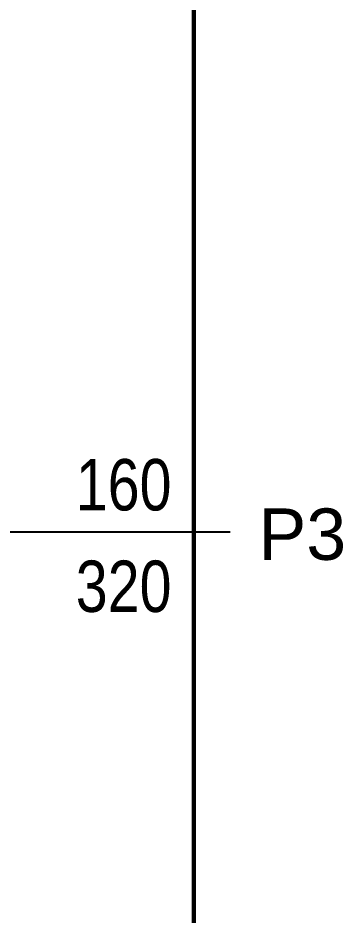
# Model space of a CAD drawing. Header units: inches. Extents: x 21 to 32698, y 13 to 3712.
# Drawn here: x 18850.6 to 18926.6, y 1297.6 to 1507.1 of the extents above; entities that cross this region are included whole.
import ezdxf
from ezdxf.enums import TextEntityAlignment as Align

# ---------------------------------------------------------------- set-up
doc = ezdxf.new("R2010")
doc.units = ezdxf.units.IN
doc.header["$MEASUREMENT"] = 0
doc.linetypes.add('ACAD_ISO03W100', pattern=[30, 12, -18])
doc.linetypes.add('DOT', pattern=[6.35, 0, -6.35])
for name, color, linetype, lineweight in [('Z_MİM_-KM-GLAZ', 8, 'Continuous', 25), ('Z_MİM_-KM-GLAZ-IDEN', 8, 'Continuous', 25), ('Z_MİM_-KM-ROOF-RAY', 8, 'DOT', 25)]:
    doc.layers.add(name, color=color, linetype=linetype, lineweight=lineweight)
doc.styles.add('STYLE1', font='arial.ttf', dxfattribs={"height": 1})

# ---------------------------------------------------------------- blocks, each defined once
blk = doc.blocks.new('*U176')
at = {"layer": 'Z_MİM_-KM-GLAZ-IDEN', "ltscale": 1.5}
blk.add_line((80, -28.52), (80, 68.52), dxfattribs=at)
at = {"layer": 'Z_MİM_-KM-GLAZ-IDEN', "color": 7, "linetype": 'Continuous', "ltscale": 2, "style": 'STYLE1'}
blk.add_text('P3', height=12, rotation=90, dxfattribs=at).set_placement((86.54, 85.35), align=Align.CENTER)
at = {"layer": 'Z_MİM_-KM-GLAZ-IDEN', "color": 7, "linetype": 'Continuous', "ltscale": 2, "style": 'STYLE1', "width": 0.8}
for s, p in [('160', (75, 43.59)), ('320', (98.71, 43.59))]:
    blk.add_text(s, height=12, rotation=90, dxfattribs=at).set_placement(p, align=Align.CENTER)

msp = doc.modelspace()

# ---------------------------------------------------------------- linework, layer by layer
at = {"layer": 'Z_MİM_-KM-ROOF-RAY', "linetype": 'ACAD_ISO03W100', "const_width": 1}
msp.add_lwpolyline([(18891.71, 922.08), (15271.71, 922.08), (15271.71, 1577.08), (14981.71, 1577.08), (14981.71, 2642.08), (18891.71, 2642.08)], close=True, dxfattribs=at)

# ---------------------------------------------------------------- next in the draw order: block references
at = {"layer": 'Z_MİM_-KM-GLAZ', "ltscale": 1.5, "rotation": 270}
msp.add_blockref('*U176', (18831.71, 1467.08), dxfattribs=at)

doc.saveas('drawing.dxf')
